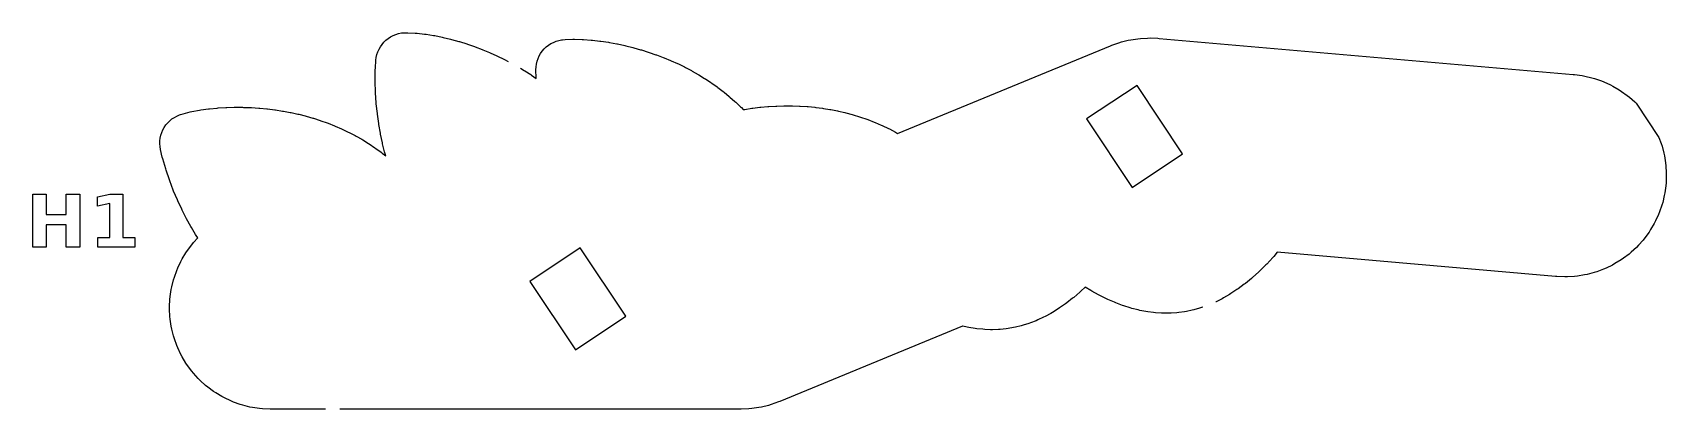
# Model space of a CAD drawing. Header units: millimetres. Extents: x 3 to 78, y 9 to 140.
# Drawn here: x 2.8 to 78, y 8.7 to 26.1 of the extents above.
import ezdxf

# ---------------------------------------------------------------- set-up
doc = ezdxf.new("R2010")
doc.units = ezdxf.units.MM
doc.layers.add('CUT', color=1, linetype='CONTINUOUS')
doc.layers.add('ENGRAVE', color=5, linetype='CONTINUOUS')

msp = doc.modelspace()

# ---------------------------------------------------------------- linework, layer by layer
at = {"layer": 'CUT', "color": 1}
for points in [[(16.2617, 8.7396), (13.7751, 8.7396), (13.7095, 8.7412), (13.3515, 8.7588), (13.2209, 8.7717), (12.8971, 8.8197), (12.7683, 8.8453), (12.4508, 8.9249), (12.3252, 8.963), (12.0169, 9.0733), (11.8957, 9.1235), (11.5997, 9.2635), (11.484, 9.3253), (11.2032, 9.4936), (11.094, 9.5666), (10.8311, 9.7616), (10.7296, 9.8448), (10.487, 10.0647), (10.3942, 10.1575), (10.1744, 10.4001), (10.0911, 10.5015), (9.8961, 10.7645), (9.8232, 10.8736), (9.6549, 11.1544), (9.593, 11.2702), (9.453, 11.5661), (9.4028, 11.6874), (9.2925, 11.9956), (9.2544, 12.1212), (9.1748, 12.4388), (9.1492, 12.5675), (9.1012, 12.8914), (9.0883, 13.022), (9.0723, 13.349), (9.0723, 13.4802), (9.0883, 13.8072), (9.1012, 13.9379), (9.1492, 14.2617), (9.1748, 14.3904), (9.2544, 14.708), (9.2925, 14.8336), (9.4028, 15.1418), (9.453, 15.2631), (9.593, 15.559), (9.6549, 15.6748), (9.8232, 15.9556), (9.8961, 16.0647), (10.0911, 16.3277), (10.1744, 16.4291), (10.3687, 16.6436), (10.2982, 16.7509), (10.2699, 16.7959), (10.0729, 17.1235), (10.048, 17.1667), (9.8561, 17.5144), (9.834, 17.5562), (9.6477, 17.9237), (9.6279, 17.9646), (9.4481, 18.3516), (9.4298, 18.3926), (9.2575, 18.7988), (9.2402, 18.8416), (9.0768, 19.2667), (9.0597, 19.3141), (8.908, 19.758), (8.8897, 19.8158), (8.7553, 20.2768), (8.7338, 20.3604), (8.6542, 20.7176), (8.632, 20.8461), (8.6221, 20.978), (8.6249, 21.1102), (8.6404, 21.2416), (8.6684, 21.3708), (8.7088, 21.4967), (8.761, 21.6182), (8.8247, 21.7341), (8.8992, 21.8434), (8.9839, 21.945), (9.0779, 22.038), (9.1804, 22.1215), (9.2905, 22.1948), (9.4071, 22.2572), (9.5275, 22.3074), (9.5657, 22.3212), (9.6896, 22.3593), (10.019, 22.4434), (10.103, 22.4619), (10.447, 22.5266), (10.5122, 22.5372), (10.8605, 22.5849), (10.9153, 22.5913), (11.2639, 22.6245), (11.3124, 22.6283), (11.6595, 22.6487), (11.7039, 22.6506), (12.0484, 22.6593), (12.0904, 22.6598), (12.4316, 22.6577), (12.472, 22.6569), (12.8095, 22.6447), (12.849, 22.6427), (13.1825, 22.6207), (13.2216, 22.6176), (13.5508, 22.5862), (13.5897, 22.5819), (13.9145, 22.5413), (13.9536, 22.5359), (14.2738, 22.4862), (14.3131, 22.4795), (14.6286, 22.4209), (14.6684, 22.4129), (14.979, 22.3453), (15.0193, 22.3359), (15.3251, 22.2595), (15.3658, 22.2486), (15.6667, 22.1632), (15.7079, 22.1508), (16.0038, 22.0564), (16.0455, 22.0423), (16.3364, 21.9389), (16.3785, 21.9231), (16.6644, 21.8105), (16.7069, 21.7929), (16.9876, 21.6709), (17.0304, 21.6514), (17.3061, 21.52), (17.349, 21.4986), (17.6197, 21.3574), (17.6626, 21.334), (17.9282, 21.183), (17.971, 21.1575), (18.2315, 20.9962), (18.2742, 20.9686), (18.5294, 20.7968), (18.5718, 20.767), (18.8217, 20.5842), (18.8638, 20.5522), (19.0365, 20.4151), (18.995, 20.5568), (18.9811, 20.6081), (18.8883, 20.9789), (18.8771, 21.0275), (18.7952, 21.4161), (18.7863, 21.4625), (18.7156, 21.8684), (18.7085, 21.9133), (18.6496, 22.3359), (18.6442, 22.3806), (18.598, 22.8193), (18.594, 22.8653), (18.5619, 23.3196), (18.5594, 23.3699), (18.544, 23.8388), (18.5434, 23.8994), (18.5495, 24.3795), (18.5534, 24.4658), (18.5816, 24.8307), (18.5979, 24.9601), (18.627, 25.0891), (18.6683, 25.2147), (18.7215, 25.3358), (18.7861, 25.4512), (18.8615, 25.5599), (18.9469, 25.6608), (19.0417, 25.7531), (19.1449, 25.8358), (19.2555, 25.9082), (19.3726, 25.9697), (19.4951, 26.0196), (19.6218, 26.0575), (19.7516, 26.0831), (19.8814, 26.0959), (19.9219, 26.098), (20.0515, 26.0982), (20.3912, 26.0824), (20.4768, 26.0756), (20.8248, 26.0369), (20.8902, 26.028), (21.2373, 25.9719), (21.2915, 25.962), (21.6347, 25.8919), (21.6821, 25.8814), (22.02, 25.7995), (22.0631, 25.7883), (22.3951, 25.696), (22.4354, 25.6842), (22.7611, 25.5825), (22.7995, 25.5699), (23.1187, 25.4597), (23.1559, 25.4462), (23.4684, 25.3278), (23.5049, 25.3133), (23.8105, 25.1872), (23.8465, 25.1717), (24.1453, 25.038), (24.1811, 25.0213), (24.4727, 24.8803), (24.5084, 24.8623), (24.6805, 24.7727)], [(25.2475, 24.4552), (25.4119, 24.3562), (25.4477, 24.3339), (25.7105, 24.1644), (25.7463, 24.1404), (25.9603, 23.9924), (25.9591, 24.0217), (25.9551, 24.3876), (25.9599, 24.5179), (25.9775, 24.649), (26.0076, 24.7778), (26.0499, 24.9031), (26.1041, 25.0237), (26.1696, 25.1386), (26.2458, 25.2467), (26.3321, 25.3469), (26.4276, 25.4384), (26.5314, 25.5203), (26.6427, 25.5918), (26.7603, 25.6523), (26.8831, 25.7013), (27.0101, 25.7382), (27.1383, 25.7624), (27.1785, 25.768), (27.3076, 25.7797), (27.6473, 25.7938), (27.7333, 25.7946), (28.0833, 25.7867), (28.1492, 25.7836), (28.4999, 25.7583), (28.5547, 25.7532), (28.9027, 25.7136), (28.9509, 25.7073), (29.2947, 25.6555), (29.3386, 25.6481), (29.6775, 25.5855), (29.7186, 25.5772), (30.052, 25.5047), (30.0914, 25.4955), (30.4191, 25.4137), (30.4573, 25.4036), (30.7791, 25.3132), (30.8166, 25.302), (31.1322, 25.2032), (31.1695, 25.191), (31.4788, 25.0841), (31.5159, 25.0707), (31.8189, 24.9559), (31.8561, 24.9412), (32.1526, 24.8186), (32.1898, 24.8025), (32.4798, 24.6722), (32.5172, 24.6546), (32.8006, 24.5166), (32.8382, 24.4975), (33.1149, 24.3518), (33.1527, 24.3311), (33.4227, 24.1776), (33.4606, 24.1552), (33.7238, 23.9938), (33.7617, 23.9696), (34.0181, 23.8004), (34.056, 23.7744), (34.3055, 23.597), (34.3433, 23.5691), (34.5859, 23.3835), (34.6235, 23.3537), (34.8591, 23.1596), (34.8962, 23.1278), (35.1248, 22.9251), (35.1615, 22.8913), (35.3829, 22.6796), (35.419, 22.6438), (35.5078, 22.5522), (35.533, 22.5567), (35.5729, 22.5633), (35.9069, 22.6129), (35.9462, 22.6181), (36.278, 22.6574), (36.317, 22.6614), (36.6464, 22.6906), (36.6855, 22.6935), (37.0122, 22.7129), (37.0517, 22.7146), (37.3755, 22.7242), (37.4155, 22.7248), (37.7363, 22.7247), (37.7769, 22.7241), (38.0947, 22.7144), (38.136, 22.7125), (38.4506, 22.6931), (38.4926, 22.6898), (38.804, 22.6608), (38.8468, 22.6561), (39.1549, 22.6173), (39.1985, 22.611), (39.5034, 22.5624), (39.5477, 22.5546), (39.8493, 22.496), (39.8943, 22.4864), (40.1926, 22.4178), (40.2382, 22.4064), (40.5333, 22.3275), (40.5793, 22.3143), (40.8712, 22.2249), (40.9177, 22.2097), (41.2064, 22.1096), (41.2532, 22.0924), (41.5387, 21.9813), (41.5857, 21.962), (41.868, 21.8396), (41.9151, 21.8181), (42.1942, 21.684), (42.2414, 21.6602), (42.5171, 21.514), (42.5644, 21.4877), (42.6227, 21.4537), (52.4294, 25.4918), (52.489, 25.5147), (52.8172, 25.6318), (52.9394, 25.669), (53.248, 25.7469), (53.3732, 25.7722), (53.6879, 25.8204), (53.8148, 25.8337), (54.1327, 25.8517), (54.2603, 25.8528), (54.6086, 25.8392), (54.6723, 25.8352), (73.7485, 24.1763), (73.8138, 24.1691), (74.1689, 24.1205), (74.2979, 24.0964), (74.6164, 24.0205), (74.7424, 23.9838), (75.0519, 23.8771), (75.1737, 23.8282), (75.4712, 23.6916), (75.5877, 23.6311), (75.8704, 23.466), (75.9804, 23.3943), (76.2455, 23.2023), (76.3479, 23.1202), (76.593, 22.9032), (76.6559, 22.8417), (77.705, 21.2681), (77.8095, 20.986), (77.8491, 20.8609), (77.9323, 20.5442), (77.9593, 20.4158), (78.0111, 20.0925), (78.0254, 19.9621), (78.0452, 19.6353), (78.0467, 19.504), (78.0344, 19.1769), (78.023, 19.0461), (77.9787, 18.7218), (77.9546, 18.5928), (77.8787, 18.2743), (77.842, 18.1483), (77.7352, 17.8388), (77.6864, 17.717), (77.5498, 17.4194), (77.4893, 17.303), (77.3242, 17.0203), (77.2525, 16.9103), (77.0605, 16.6451), (76.9784, 16.5427), (76.7614, 16.2977), (76.6696, 16.2038), (76.4296, 15.9812), (76.3291, 15.8968), (76.0684, 15.6987), (75.9601, 15.6246), (75.6812, 15.4531), (75.5662, 15.3899), (75.2718, 15.2465), (75.1512, 15.1949), (74.8442, 15.0811), (74.719, 15.0416), (74.4024, 14.9584), (74.274, 14.9313), (73.9507, 14.8796), (73.8202, 14.8652), (73.4935, 14.8454), (73.3622, 14.8439), (73.0041, 14.8574), (72.9385, 14.8615), (60.116, 15.9765), (59.9534, 15.7857), (59.9154, 15.743), (59.6299, 15.4357), (59.5895, 15.394), (59.3045, 15.1127), (59.2608, 15.0714), (58.9772, 14.8157), (58.9293, 14.7745), (58.6478, 14.5437), (58.5952, 14.5028), (58.3163, 14.2965), (58.2585, 14.256), (57.9827, 14.0737), (57.9193, 14.0343), (57.6469, 13.8753), (57.5777, 13.8375), (57.3087, 13.7011), (57.2901, 13.6924)], [(56.688, 13.4484), (56.6246, 13.4257), (56.5395, 13.3985), (56.2785, 13.3246), (56.1897, 13.3026), (55.9296, 13.2478), (55.8383, 13.2319), (55.5779, 13.1956), (55.4855, 13.186), (55.2234, 13.1679), (55.1315, 13.1648), (54.8663, 13.1648), (54.7763, 13.1678), (54.5066, 13.1859), (54.4199, 13.1946), (54.1447, 13.2313), (54.0622, 13.2449), (53.7807, 13.3005), (53.7033, 13.3182), (53.4149, 13.3932), (53.3429, 13.414), (53.0475, 13.5088), (52.9811, 13.532), (52.6785, 13.647), (52.6178, 13.6718), (52.3083, 13.807), (52.2528, 13.8328), (51.9367, 13.9885), (51.8862, 14.0148), (51.5639, 14.191), (51.5178, 14.2174), (51.2582, 14.3731), (51.0579, 14.1814), (51.0113, 14.1389), (50.7367, 13.8999), (50.6854, 13.8574), (50.4127, 13.6429), (50.3562, 13.6008), (50.0859, 13.4104), (50.0236, 13.3691), (49.756, 13.2021), (49.688, 13.1624), (49.4231, 13.018), (49.3492, 12.9807), (49.087, 12.8581), (49.0076, 12.8241), (48.7475, 12.7225), (48.6633, 12.6928), (48.4046, 12.6112), (48.3164, 12.5866), (48.0581, 12.5241), (47.9673, 12.5055), (47.7081, 12.4616), (47.616, 12.4492), (47.3546, 12.4234), (47.2628, 12.4175), (46.9976, 12.4096), (46.9076, 12.41), (46.6375, 12.4202), (46.5506, 12.4263), (46.2744, 12.4548), (46.1916, 12.4659), (45.9086, 12.5132), (45.8306, 12.5286), (45.6318, 12.574), (45.6208, 12.576), (45.6101, 12.5722), (37.186, 9.1034), (37.125, 9.0801), (36.7891, 8.9606), (36.6641, 8.9229), (36.3481, 8.8442), (36.2201, 8.8188), (35.8979, 8.7713), (35.768, 8.7586), (35.4119, 8.7412), (35.3466, 8.7396), (16.9117, 8.7396)]]:
    msp.add_lwpolyline(points, dxfattribs=at)
for points in [[(55.7558, 20.5161), (53.6534, 23.6696), (51.332, 22.122), (53.4343, 18.9685), (55.7558, 20.5161)], [(30.1009, 13.0277), (27.9986, 16.1812), (25.6771, 14.6335), (27.7794, 11.4801), (30.1009, 13.0277)]]:
    msp.add_lwpolyline(points, close=True, dxfattribs=at)
at = {"layer": 'ENGRAVE', "color": 5}
for points in [[(3.3874, 18.6489), (3.3874, 17.7228), (4.3118, 17.7228), (4.3118, 18.6489), (4.9385, 18.6489), (4.9385, 16.2189), (4.3118, 16.2189), (4.3118, 17.2492), (3.3874, 17.2492), (3.3874, 16.2189), (2.7607, 16.2189), (2.7607, 18.6489), (3.3874, 18.6489)], [(6.3218, 16.6518), (6.3218, 18.2225), (5.7538, 18.1053), (5.7538, 18.5317), (6.3185, 18.6489), (6.9142, 18.6489), (6.9142, 16.6518), (7.4676, 16.6518), (7.4676, 16.2189), (5.7684, 16.2189), (5.7684, 16.6518), (6.3218, 16.6518)]]:
    msp.add_lwpolyline(points, close=True, dxfattribs=at)

doc.saveas('drawing.dxf')
